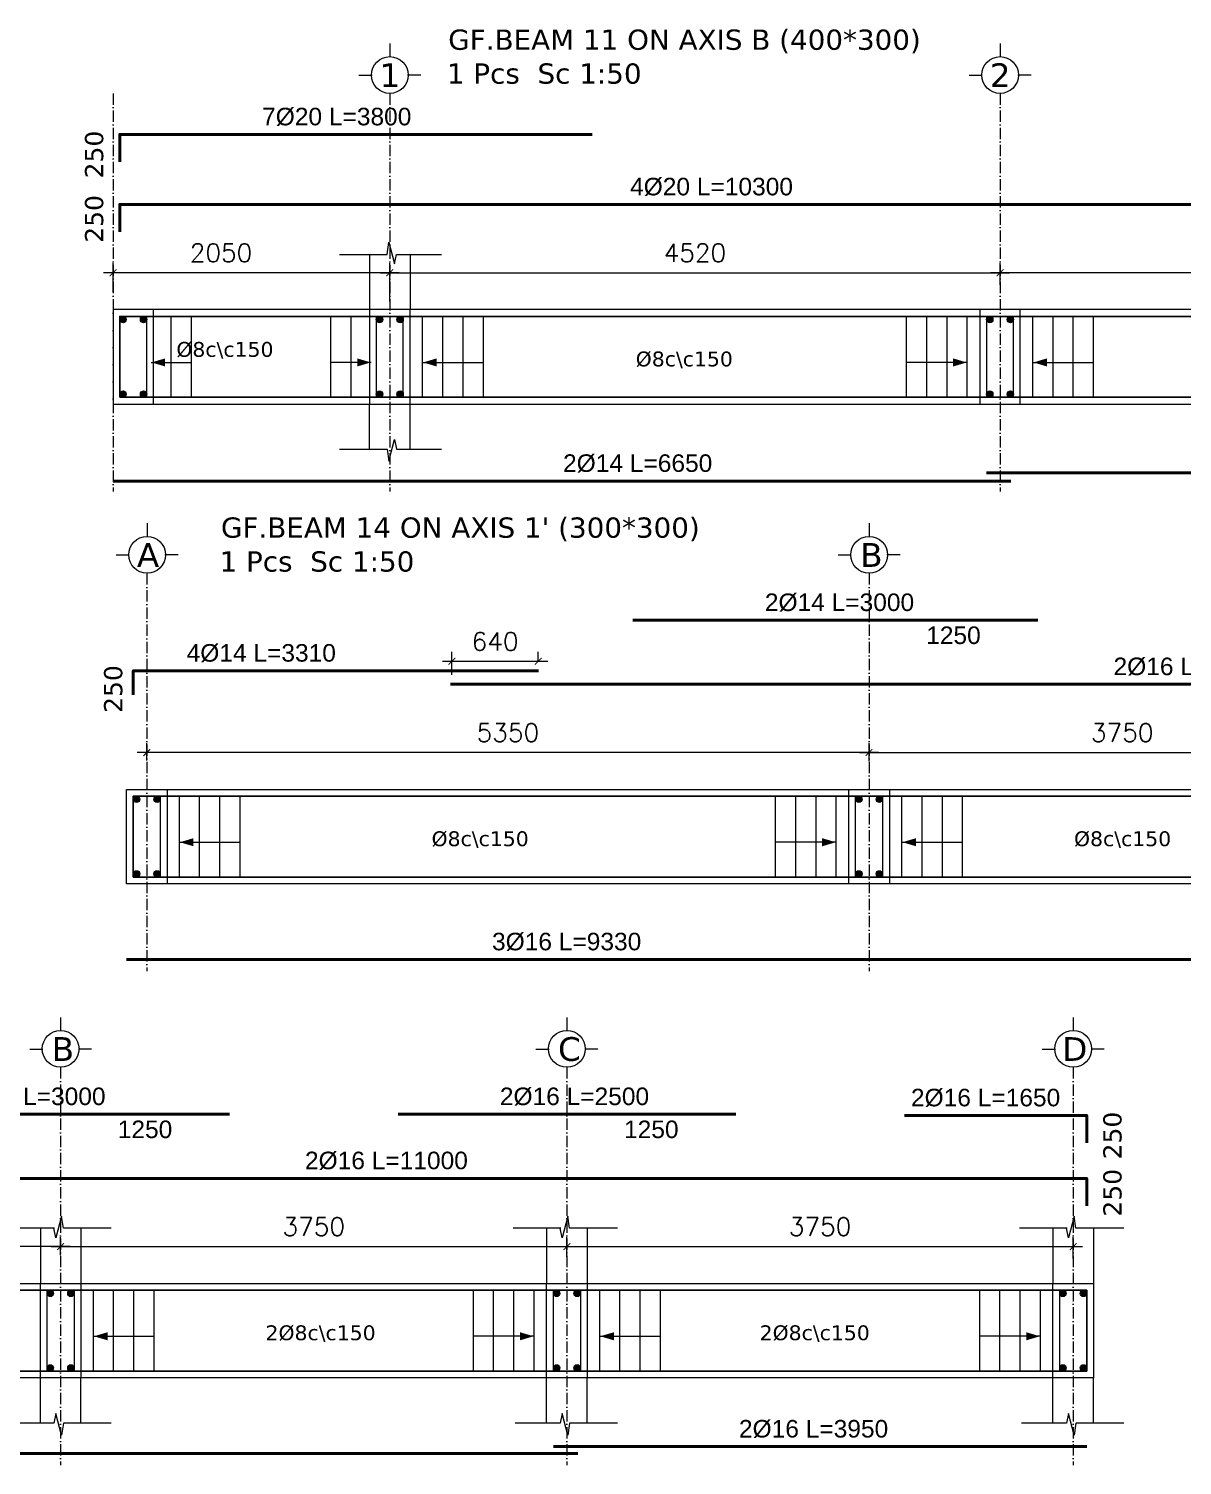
# Model space of a CAD drawing. Header units: inches. Extents: x -17020 to 43805, y -10194 to 123061.
# Drawn here: x 3027 to 3882, y 111183 to 112247 of the extents above; entities that cross this region are included whole.
import ezdxf

# ---------------------------------------------------------------- set-up
doc = ezdxf.new("R2010")
doc.units = ezdxf.units.IN
doc.header["$LTSCALE"] = 0.7
doc.header["$MEASUREMENT"] = 0
doc.linetypes.add('ACAD_ISO10W100', pattern=[18, 12, -3, 0, -3])
doc.layers.get('0').update_dxf_attribs({"lineweight": 13})
doc.layers.get('Defpoints').update_dxf_attribs({"lineweight": 5})
for name, color, linetype, lineweight in [('axis', 254, 'ACAD_ISO10W100', 9), ('BEAM FRAME', 5, 'Continuous', 18), ('COLUMN', 4, 'Continuous', 20), ('elevline', 30, 'Continuous', 20), ('FRAME 070', 5, 'Continuous', 60), ('hatch', 9, 'Continuous', 9), ('renforcment', 141, 'Continuous', 40), ('tex', 3, 'Continuous', 25), ('TEXT', 3, 'Continuous', 25), ('top rein. extension', 50, 'Continuous', 20), ('top renforcment', 7, 'Continuous', 40)]:
    doc.layers.add(name, color=color, linetype=linetype, lineweight=lineweight)
doc.styles.add('100', font='romans.shx', dxfattribs={"height": 13.5})
doc.styles.add('romanc', font='verdana.ttf', dxfattribs={"height": 250})
doc.styles.get("Standard").update_dxf_attribs({"font": 'arial.ttf', "height": 13})
doc.dimstyles.new('100', dxfattribs={"dimtxt": 13.5, "dimasz": 5, "dimexe": 7, "dimexo": 7, "dimgap": 8, "dimtad": 1, "dimdec": 0, "dimlfac": 10, "dimzin": 4, "dimdsep": 46, "dimtxsty": '100', "dimblk": 'ARCHTICK', "dimcen": 0.09, "dimdle": 7, "dimclrd": 1, "dimclre": 8, "dimclrt": 2, "dimadec": 0, "dimazin": 1, "dimtfac": 1, "dimtdec": 0, "dimtix": 1, "dimtofl": 0, "dimtmove": 0, "dimatfit": 3, "dimldrblk": 'ARCHTICK', "dimfxl": 0.18, "dimtolj": 1, "dimtzin": 0, "dimlwd": -1, "dimlwe": -1, "dimarcsym": 0})
doc.dimstyles.get("Standard").update_dxf_attribs({"dimtxt": 13, "dimasz": 5, "dimexe": 0.18, "dimexo": 0.0625, "dimgap": 6, "dimtad": 1, "dimdec": 0, "dimlfac": 10, "dimzin": 0, "dimdsep": 46, "dimtxsty": 'Standard', "dimblk": 'ARCHTICK', "dimcen": 0.09, "dimse1": 1, "dimse2": 1, "dimclrd": 1, "dimclre": 7, "dimclrt": 3, "dimadec": 0, "dimazin": 0, "dimtfac": 1, "dimtdec": 0, "dimtix": 1, "dimtofl": 0, "dimtmove": 0, "dimatfit": 3, "dimldrblk": 'ARCHTICK', "dimfxl": 1, "dimtolj": 1, "dimtzin": 0, "dimarcsym": 0})

# ---------------------------------------------------------------- blocks, each defined once
blk = doc.blocks.new('*D1341')
at = {"layer": 'Defpoints', "color": 0, "transparency": 16777216}
for p in [(3064.7, 112116.8, -218.4), (3064.7, 112116.8), (4094.7, 112116.8, -167.8)]:
    blk.add_point(p, dxfattribs=at)
at = {"layer": 'TEXT', "color": 3, "transparency": 16777216, "insert": (3533, 112129.8), "char_height": 13, "attachment_point": 5}
blk.add_mtext('\\A1;4%%C20 L=10300', dxfattribs=at)
blk = doc.blocks.new('_ArchTick')
at = {"color": 0, "linetype": 'ByBlock', "lineweight": 0, "const_width": 0.15}
blk.add_lwpolyline([(-0.5, -0.5), (0.5, 0.5)], dxfattribs=at)
blk = doc.blocks.new('*D1344')
at = {"color": 1, "transparency": 16777216}
blk.add_line((4393.7, 112066.2), (3739.7, 112066.2), dxfattribs=at)
at = {"color": 8, "transparency": 16777216}
for p, q in [((3746.7, 112057.3), (3746.7, 112073.2)), ((4386.7, 112059.6), (4386.7, 112073.2))]:
    blk.add_line(p, q, dxfattribs=at)
at = {"layer": 'Defpoints', "color": 0, "transparency": 16777216}
for p in [(3746.7, 112066.2), (3746.7, 112050.3), (4386.7, 112052.6)]:
    blk.add_point(p, dxfattribs=at)
at = {"color": 1, "transparency": 16777216, "xscale": 5, "yscale": 5, "zscale": 5, "rotation": 180}
blk.add_blockref('_ArchTick', (3746.7, 112066.2), dxfattribs=at)
at = {"color": 1, "transparency": 16777216, "xscale": 5, "yscale": 5, "zscale": 5}
blk.add_blockref('_ArchTick', (4386.7, 112066.2), dxfattribs=at)
at = {"color": 2, "transparency": 16777216, "insert": (4066.7, 112081), "char_height": 13.5, "attachment_point": 5, "style": '100'}
blk.add_mtext('\\A1;6400', dxfattribs=at)
blk = doc.blocks.new('*D1345')
at = {"color": 1, "transparency": 16777216}
blk.add_line((3287.7, 112066.2), (3753.7, 112066.2), dxfattribs=at)
at = {"color": 8, "transparency": 16777216}
for p, q in [((3294.7, 112045), (3294.7, 112073.2)), ((3746.7, 112057.3), (3746.7, 112073.2))]:
    blk.add_line(p, q, dxfattribs=at)
at = {"layer": 'Defpoints', "color": 0, "transparency": 16777216}
for p in [(3746.7, 112066.2), (3746.7, 112050.3), (3294.7, 112038)]:
    blk.add_point(p, dxfattribs=at)
at = {"color": 1, "transparency": 16777216, "xscale": 5, "yscale": 5, "zscale": 5, "rotation": 180}
blk.add_blockref('_ArchTick', (3294.7, 112066.2), dxfattribs=at)
at = {"color": 1, "transparency": 16777216, "xscale": 5, "yscale": 5, "zscale": 5}
blk.add_blockref('_ArchTick', (3746.7, 112066.2), dxfattribs=at)
at = {"color": 2, "transparency": 16777216, "insert": (3520.7, 112081), "char_height": 13.5, "attachment_point": 5, "style": '100'}
blk.add_mtext('\\A1;4520', dxfattribs=at)
blk = doc.blocks.new('*D1346')
at = {"layer": 'Defpoints', "color": 0, "transparency": 16777216}
for p in [(3064.7, 112168.7, -218.4), (3064.7, 112168.7), (3444.7, 112168.7, -209.5)]:
    blk.add_point(p, dxfattribs=at)
at = {"layer": 'TEXT', "color": 3, "transparency": 16777216, "insert": (3255.4, 112181.7), "char_height": 13, "attachment_point": 5}
blk.add_mtext('\\A1;7%%C20 L=3800', dxfattribs=at)
blk = doc.blocks.new('*D1347')
at = {"layer": 'Defpoints', "color": 0, "transparency": 16777216}
for p in [(3089.7, 111911.9, -13652.7), (3754.7, 111911.9, -37100.9), (3754.7, 111911.9)]:
    blk.add_point(p, dxfattribs=at)
at = {"layer": 'TEXT', "color": 3, "transparency": 16777216, "insert": (3478.3, 111924.9), "char_height": 13, "attachment_point": 5}
blk.add_mtext('\\A1;2%%C14 L=6650', dxfattribs=at)
blk = doc.blocks.new('*D1348')
at = {"layer": 'Defpoints', "color": 0, "transparency": 16777216}
for p in [(3736.7, 111918, -13652.7), (4396.7, 111918, -37100.9), (4396.7, 111918)]:
    blk.add_point(p, dxfattribs=at)
at = {"layer": 'TEXT', "color": 3, "transparency": 16777216, "insert": (4084.1, 111931), "char_height": 13, "attachment_point": 5}
blk.add_mtext('\\A1;2%%C14 L=6600', dxfattribs=at)
blk = doc.blocks.new('*D1350')
at = {"color": 1, "transparency": 16777216}
blk.add_line((3301.7, 112066.2), (3082.7, 112066.2), dxfattribs=at)
at = {"color": 8, "transparency": 16777216}
for p, q in [((3089.7, 112051.8), (3089.7, 112073.2)), ((3294.7, 112045), (3294.7, 112073.2))]:
    blk.add_line(p, q, dxfattribs=at)
at = {"layer": 'Defpoints', "color": 0, "transparency": 16777216}
for p in [(3089.7, 112066.2), (3089.7, 112044.8), (3294.7, 112038)]:
    blk.add_point(p, dxfattribs=at)
at = {"color": 1, "transparency": 16777216, "xscale": 5, "yscale": 5, "zscale": 5, "rotation": 180}
blk.add_blockref('_ArchTick', (3089.7, 112066.2), dxfattribs=at)
at = {"color": 1, "transparency": 16777216, "xscale": 5, "yscale": 5, "zscale": 5}
blk.add_blockref('_ArchTick', (3294.7, 112066.2), dxfattribs=at)
at = {"color": 2, "transparency": 16777216, "insert": (3169.7, 112081), "char_height": 13.5, "attachment_point": 5, "style": '100'}
blk.add_mtext('\\A1;2050', dxfattribs=at)
blk = doc.blocks.new('*D1357')
at = {"layer": 'Defpoints', "color": 0, "transparency": 16777216}
for p in [(2740.9, 111395.2, -167.8), (3840.9, 111395.2, -0.5), (3840.9, 111395.2)]:
    blk.add_point(p, dxfattribs=at)
at = {"layer": 'TEXT', "color": 3, "transparency": 16777216, "insert": (3292.2, 111408.2), "char_height": 13, "attachment_point": 5}
blk.add_mtext('\\A1;2%%C16 L=11000', dxfattribs=at)
blk = doc.blocks.new('*D1358')
at = {"color": 1, "transparency": 16777216}
blk.add_line((3057.9, 111344.6), (2508.9, 111344.6), dxfattribs=at)
at = {"color": 8, "transparency": 16777216}
for p, q in [((2515.9, 111338.6), (2515.9, 111351.6)), ((3050.9, 111338.3), (3050.9, 111351.6))]:
    blk.add_line(p, q, dxfattribs=at)
at = {"layer": 'Defpoints', "color": 0, "transparency": 16777216}
for p in [(2515.9, 111344.6), (2515.9, 111331.6), (3050.9, 111331.3)]:
    blk.add_point(p, dxfattribs=at)
at = {"color": 1, "transparency": 16777216, "xscale": 5, "yscale": 5, "zscale": 5, "rotation": 180}
blk.add_blockref('_ArchTick', (2515.9, 111344.6), dxfattribs=at)
at = {"color": 1, "transparency": 16777216, "xscale": 5, "yscale": 5, "zscale": 5}
blk.add_blockref('_ArchTick', (3050.9, 111344.6), dxfattribs=at)
at = {"color": 2, "transparency": 16777216, "insert": (2783.4, 111359.4), "char_height": 13.5, "attachment_point": 5, "style": '100'}
blk.add_mtext('\\A1;5350', dxfattribs=at)
blk = doc.blocks.new('*D1360')
at = {"color": 1, "transparency": 16777216}
blk.add_line((3418.9, 111344.6), (3807.9, 111344.6), dxfattribs=at)
at = {"color": 8, "transparency": 16777216}
for p, q in [((3425.9, 111338), (3425.9, 111351.6)), ((3800.9, 111335.7), (3800.9, 111351.6))]:
    blk.add_line(p, q, dxfattribs=at)
at = {"layer": 'Defpoints', "color": 0, "transparency": 16777216}
for p in [(3800.9, 111344.6), (3425.9, 111331), (3800.9, 111328.7)]:
    blk.add_point(p, dxfattribs=at)
at = {"color": 1, "transparency": 16777216, "xscale": 5, "yscale": 5, "zscale": 5, "rotation": 180}
blk.add_blockref('_ArchTick', (3425.9, 111344.6), dxfattribs=at)
at = {"color": 1, "transparency": 16777216, "xscale": 5, "yscale": 5, "zscale": 5}
blk.add_blockref('_ArchTick', (3800.9, 111344.6), dxfattribs=at)
at = {"color": 2, "transparency": 16777216, "insert": (3613.4, 111359.4), "char_height": 13.5, "attachment_point": 5, "style": '100'}
blk.add_mtext('\\A1;3750', dxfattribs=at)
blk = doc.blocks.new('*D1361')
at = {"layer": 'Defpoints', "color": 0, "transparency": 16777216}
for p in [(3675.9, 111441.8, -217.9), (3840.9, 111441.8, -218.4), (3840.9, 111441.8)]:
    blk.add_point(p, dxfattribs=at)
at = {"layer": 'TEXT', "color": 3, "transparency": 16777216, "insert": (3736, 111454.8), "char_height": 13, "attachment_point": 5}
blk.add_mtext('\\A1;2%%C16 L=1650', dxfattribs=at)
blk = doc.blocks.new('*D1362')
at = {"layer": 'Defpoints', "color": 0, "transparency": 16777216}
for p in [(3415.9, 111196.4, -37100.9), (3415.9, 111196.4), (3810.9, 111196.4, -13652.7)]:
    blk.add_point(p, dxfattribs=at)
at = {"layer": 'TEXT', "color": 3, "transparency": 16777216, "insert": (3608.6, 111209.4), "char_height": 13, "attachment_point": 5}
blk.add_mtext('\\A1;2%%C16 L=3950', dxfattribs=at)
blk = doc.blocks.new('*D1363')
at = {"layer": 'Defpoints', "color": 0, "transparency": 16777216}
for p in [(2500.9, 111191.3, -37100.9), (2500.9, 111191.3), (3433.9, 111191.3, -13652.7)]:
    blk.add_point(p, dxfattribs=at)
at = {"layer": 'TEXT', "color": 3, "transparency": 16777216, "insert": (2829.2, 111204.3), "char_height": 13, "attachment_point": 5}
blk.add_mtext('\\A1;2%%C16 L=9330', dxfattribs=at)
blk = doc.blocks.new('*D1364')
at = {"color": 1, "transparency": 16777216}
blk.add_line((3043.9, 111344.6), (3432.9, 111344.6), dxfattribs=at)
at = {"color": 8, "transparency": 16777216}
for p, q in [((3050.9, 111338.3), (3050.9, 111351.6)), ((3425.9, 111337), (3425.9, 111351.6))]:
    blk.add_line(p, q, dxfattribs=at)
at = {"layer": 'Defpoints', "color": 0, "transparency": 16777216}
for p in [(3425.9, 111344.6), (3050.9, 111331.3), (3425.9, 111330)]:
    blk.add_point(p, dxfattribs=at)
at = {"color": 1, "transparency": 16777216, "xscale": 5, "yscale": 5, "zscale": 5, "rotation": 180}
blk.add_blockref('_ArchTick', (3050.9, 111344.6), dxfattribs=at)
at = {"color": 1, "transparency": 16777216, "xscale": 5, "yscale": 5, "zscale": 5}
blk.add_blockref('_ArchTick', (3425.9, 111344.6), dxfattribs=at)
at = {"color": 2, "transparency": 16777216, "insert": (3238.4, 111359.4), "char_height": 13.5, "attachment_point": 5, "style": '100'}
blk.add_mtext('\\A1;3750', dxfattribs=at)
blk = doc.blocks.new('*D1374')
at = {"layer": 'Defpoints', "color": 0, "transparency": 16777216}
for p in [(3339.7, 111761.3, -167.8), (4439.7, 111761.3, -0.5), (4439.7, 111761.3)]:
    blk.add_point(p, dxfattribs=at)
at = {"layer": 'TEXT', "color": 3, "transparency": 16777216, "insert": (3891.1, 111774.3), "char_height": 13, "attachment_point": 5}
blk.add_mtext('\\A1;2%%C16 L=11000', dxfattribs=at)
blk = doc.blocks.new('*D1375')
at = {"color": 8, "transparency": 16777216}
for p, q in [((3114.7, 111704.7), (3114.7, 111717.7)), ((3649.7, 111704.3), (3649.7, 111717.7))]:
    blk.add_line(p, q, dxfattribs=at)
at = {"color": 1, "transparency": 16777216}
blk.add_line((3656.7, 111710.7), (3107.7, 111710.7), dxfattribs=at)
at = {"layer": 'Defpoints', "color": 0, "transparency": 16777216}
for p in [(3114.7, 111710.7), (3114.7, 111697.7), (3649.7, 111697.3)]:
    blk.add_point(p, dxfattribs=at)
at = {"color": 1, "transparency": 16777216, "xscale": 5, "yscale": 5, "zscale": 5, "rotation": 180}
blk.add_blockref('_ArchTick', (3114.7, 111710.7), dxfattribs=at)
at = {"color": 1, "transparency": 16777216, "xscale": 5, "yscale": 5, "zscale": 5}
blk.add_blockref('_ArchTick', (3649.7, 111710.7), dxfattribs=at)
at = {"color": 2, "transparency": 16777216, "insert": (3382.2, 111725.4), "char_height": 13.5, "attachment_point": 5, "style": '100'}
blk.add_mtext('\\A1;5350', dxfattribs=at)
blk = doc.blocks.new('*D1376')
at = {"layer": 'Defpoints', "color": 0, "transparency": 16777216}
for p in [(3073.7, 111771.3, -218.5), (3404.7, 111771.3, -157.8), (3404.7, 111771.3)]:
    blk.add_point(p, dxfattribs=at)
at = {"layer": 'TEXT', "color": 3, "transparency": 16777216, "insert": (3199.5, 111784.3), "char_height": 13, "attachment_point": 5}
blk.add_mtext('\\A1;4%%C14 L=3310', dxfattribs=at)
blk = doc.blocks.new('*D1392')
at = {"color": 1, "transparency": 16777216}
blk.add_line((3333.7, 111778.3), (3411.7, 111778.3), dxfattribs=at)
at = {"color": 8, "transparency": 16777216}
for p, q in [((3340.7, 111768.3), (3340.7, 111785.3)), ((3404.7, 111778.3), (3404.7, 111785.3))]:
    blk.add_line(p, q, dxfattribs=at)
at = {"layer": 'Defpoints', "color": 0, "transparency": 16777216}
for p in [(3404.7, 111778.3), (3404.7, 111771.3), (3340.7, 111761.3)]:
    blk.add_point(p, dxfattribs=at)
at = {"color": 1, "transparency": 16777216, "xscale": 5, "yscale": 5, "zscale": 5, "rotation": 180}
blk.add_blockref('_ArchTick', (3340.7, 111778.3), dxfattribs=at)
at = {"color": 1, "transparency": 16777216, "xscale": 5, "yscale": 5, "zscale": 5}
blk.add_blockref('_ArchTick', (3404.7, 111778.3), dxfattribs=at)
at = {"color": 2, "transparency": 16777216, "insert": (3372.7, 111793), "char_height": 13.5, "attachment_point": 5, "style": '100'}
blk.add_mtext('\\A1;640', dxfattribs=at)
blk = doc.blocks.new('*D1379')
at = {"layer": 'Defpoints', "color": 0, "transparency": 16777216}
for p in [(3099.7, 111557.4, -37100.9), (3099.7, 111557.4), (4032.7, 111557.4, -13652.7)]:
    blk.add_point(p, dxfattribs=at)
at = {"layer": 'TEXT', "color": 3, "transparency": 16777216, "insert": (3425.7, 111570.4), "char_height": 13, "attachment_point": 5}
blk.add_mtext('\\A1;3%%C16 L=9330', dxfattribs=at)
blk = doc.blocks.new('*D1380')
at = {"color": 8, "transparency": 16777216}
for p, q in [((3649.7, 111704.3), (3649.7, 111717.7)), ((4024.7, 111703.1), (4024.7, 111717.7))]:
    blk.add_line(p, q, dxfattribs=at)
at = {"color": 1, "transparency": 16777216}
blk.add_line((3642.7, 111710.7), (4031.7, 111710.7), dxfattribs=at)
at = {"layer": 'Defpoints', "color": 0, "transparency": 16777216}
for p in [(4024.7, 111710.7), (3649.7, 111697.3), (4024.7, 111696.1)]:
    blk.add_point(p, dxfattribs=at)
at = {"color": 1, "transparency": 16777216, "xscale": 5, "yscale": 5, "zscale": 5, "rotation": 180}
blk.add_blockref('_ArchTick', (3649.7, 111710.7), dxfattribs=at)
at = {"color": 1, "transparency": 16777216, "xscale": 5, "yscale": 5, "zscale": 5}
blk.add_blockref('_ArchTick', (4024.7, 111710.7), dxfattribs=at)
at = {"color": 2, "transparency": 16777216, "insert": (3837.2, 111725.4), "char_height": 13.5, "attachment_point": 5, "style": '100'}
blk.add_mtext('\\A1;3750', dxfattribs=at)
blk = doc.blocks.new('*D1396')
at = {"layer": 'Defpoints', "color": 0, "transparency": 16777216}
for p in [(3474.7, 111808.8, -203.1), (3474.7, 111808.8), (3774.7, 111808.8, -189.9)]:
    blk.add_point(p, dxfattribs=at)
at = {"layer": 'TEXT', "color": 3, "transparency": 16777216, "insert": (3627.8, 111821.8), "char_height": 13, "attachment_point": 5}
blk.add_mtext('\\A1;2%%C14 L=3000', dxfattribs=at)
blk = doc.blocks.new('*D1397')
at = {"layer": 'Defpoints', "color": 0, "transparency": 16777216}
for p in [(3649.7, 111807.3), (3774.7, 111807.3), (3774.7, 111784.9)]:
    blk.add_point(p, dxfattribs=at)
at = {"layer": 'TEXT', "color": 3, "transparency": 16777216, "insert": (3712.2, 111797.5), "char_height": 13, "attachment_point": 5}
blk.add_mtext('\\A1;1250', dxfattribs=at)
blk = doc.blocks.new('*D1399')
at = {"layer": 'Defpoints', "color": 0, "transparency": 16777216}
for p in [(3300.9, 111442.7, -203.1), (3300.9, 111442.7), (3550.9, 111442.7, -189.9)]:
    blk.add_point(p, dxfattribs=at)
at = {"layer": 'TEXT', "color": 3, "transparency": 16777216, "insert": (3431.5, 111455.7), "char_height": 13, "attachment_point": 5}
blk.add_mtext('\\A1;2%%C16 L=2500', dxfattribs=at)
blk = doc.blocks.new('*D1400')
at = {"layer": 'Defpoints', "color": 0, "transparency": 16777216}
for p in [(3425.9, 111441.2), (3550.9, 111441.2), (3550.9, 111418.8)]:
    blk.add_point(p, dxfattribs=at)
at = {"layer": 'TEXT', "color": 3, "transparency": 16777216, "insert": (3488.4, 111431.4), "char_height": 13, "attachment_point": 5}
blk.add_mtext('\\A1;1250', dxfattribs=at)
blk = doc.blocks.new('*D1401')
at = {"layer": 'Defpoints', "color": 0, "transparency": 16777216}
for p in [(2875.9, 111442.7, -203.1), (2875.9, 111442.7), (3175.9, 111442.7, -189.9)]:
    blk.add_point(p, dxfattribs=at)
at = {"layer": 'TEXT', "color": 3, "transparency": 16777216, "insert": (3028.9, 111455.7), "char_height": 13, "attachment_point": 5}
blk.add_mtext('\\A1;2%%C16 L=3000', dxfattribs=at)
blk = doc.blocks.new('*D1402')
at = {"layer": 'Defpoints', "color": 0, "transparency": 16777216}
for p in [(3050.9, 111441.2), (3175.9, 111441.2), (3175.9, 111418.8)]:
    blk.add_point(p, dxfattribs=at)
at = {"layer": 'TEXT', "color": 3, "transparency": 16777216, "insert": (3113.4, 111431.4), "char_height": 13, "attachment_point": 5}
blk.add_mtext('\\A1;1250', dxfattribs=at)

msp = doc.modelspace()

# ---------------------------------------------------------------- hatches: boundary and pattern name
at = {"layer": 'elevline'}
for points in [[(3099.48, 112031.53, 1), (3094.72, 112031.53, 1)], [(3109.96, 112031.53, -1), (3114.72, 112031.53, -1)], [(3289.48, 112031.53, 1), (3284.72, 112031.53, 1)], [(3299.96, 112031.53, -1), (3304.72, 112031.53, -1)], [(3741.48, 112031.53, 1), (3736.72, 112031.53, 1)], [(3751.96, 112031.53, -1), (3756.72, 112031.53, -1)], [(3099.48, 111976.29, -1), (3094.72, 111976.29, -1)], [(3109.96, 111976.29, 1), (3114.72, 111976.29, 1)], [(3289.48, 111976.29, -1), (3284.72, 111976.29, -1)], [(3299.96, 111976.29, 1), (3304.72, 111976.29, 1)], [(3741.48, 111976.29, -1), (3736.72, 111976.29, -1)], [(3751.96, 111976.29, 1), (3756.72, 111976.29, 1)], [(3109.48, 111676.02, 1), (3104.72, 111676.02, 1)], [(3119.96, 111676.02, -1), (3124.72, 111676.02, -1)], [(3644.48, 111676.02, 1), (3639.72, 111676.02, 1)], [(3654.96, 111676.02, -1), (3659.72, 111676.02, -1)], [(3109.48, 111620.77, -1), (3104.72, 111620.77, -1)], [(3119.96, 111620.77, 1), (3124.72, 111620.77, 1)], [(3644.48, 111620.77, -1), (3639.72, 111620.77, -1)], [(3654.96, 111620.77, 1), (3659.72, 111620.77, 1)], [(3045.65, 111309.93, 1), (3040.89, 111309.93, 1)], [(3056.14, 111309.93, -1), (3060.89, 111309.93, -1)], [(3420.65, 111309.93, 1), (3415.89, 111309.93, 1)], [(3431.14, 111309.93, -1), (3435.89, 111309.93, -1)], [(3795.65, 111309.93, 1), (3790.89, 111309.93, 1)], [(3806.14, 111309.93, -1), (3810.89, 111309.93, -1)], [(3045.65, 111254.69, -1), (3040.89, 111254.69, -1)], [(3056.14, 111254.69, 1), (3060.89, 111254.69, 1)], [(3420.65, 111254.69, -1), (3415.89, 111254.69, -1)], [(3431.14, 111254.69, 1), (3435.89, 111254.69, 1)], [(3795.65, 111254.69, -1), (3790.89, 111254.69, -1)], [(3806.14, 111254.69, 1), (3810.89, 111254.69, 1)]]:
    msp.add_hatch(color=256, dxfattribs=at).paths.add_polyline_path(points)

# ---------------------------------------------------------------- linework, layer by layer
at = {"layer": 'axis'}
for p, q in [((3089.72, 112199.1), (3089.72, 111904.17)), ((3294.72, 112199.1), (3294.72, 111904.17)), ((3746.72, 112199.1), (3746.72, 111904.17)), ((3746.72, 112199.1), (3746.72, 111904.17)), ((3114.72, 111843.59), (3114.72, 111548.65)), ((3649.72, 111843.59), (3649.72, 111548.65)), ((3050.89, 111477.5), (3050.89, 111182.57)), ((3425.89, 111477.5), (3425.89, 111182.57)), ((3800.89, 111477.5), (3800.89, 111182.57)), ((3800.89, 111477.5), (3800.89, 111182.57))]:
    msp.add_line(p, q, dxfattribs=at)
at = {"layer": 'BEAM FRAME', "elevation": 217.91}
for points in [[(3089.72, 111968.91), (4963.72, 111968.91), (4963.72, 112038.91), (3089.72, 112038.91)], [(4414.72, 111613.39), (3099.72, 111613.39), (3099.72, 111683.39), (4414.72, 111683.39)], [(3815.89, 111247.31), (2500.89, 111247.31), (2500.89, 111317.31), (3815.89, 111317.31)]]:
    msp.add_lwpolyline(points, close=True, dxfattribs=at)
at = {"layer": 'COLUMN', "lineweight": 20}
for p, q in [((3279.72, 112079.84, 217.91), (3279.72, 112038.91, 217.91)), ((3309.72, 112079.84, 217.91), (3309.72, 112038.91, 217.91)), ((3279.72, 111935.48, 217.91), (3279.72, 111968.91, 217.91)), ((3309.72, 111935.48, 217.91), (3309.72, 111968.91, 217.91)), ((3035.89, 111358.24, 217.91), (3035.89, 111317.31, 217.91)), ((3065.89, 111358.24, 217.91), (3065.89, 111317.31, 217.91)), ((3410.89, 111358.24, 217.91), (3410.89, 111317.31, 217.91)), ((3440.89, 111358.24, 217.91), (3440.89, 111317.31, 217.91)), ((3785.89, 111358.24, 217.91), (3785.89, 111317.31, 217.91)), ((3815.89, 111358.24, 217.91), (3815.89, 111317.31, 217.91)), ((3035.89, 111213.88, 217.91), (3035.89, 111247.31, 217.91)), ((3065.89, 111213.88, 217.91), (3065.89, 111247.31, 217.91)), ((3410.89, 111213.88, 217.91), (3410.89, 111247.31, 217.91)), ((3440.89, 111213.88, 217.91), (3440.89, 111247.31, 217.91)), ((3785.89, 111213.88, 217.91), (3785.89, 111247.31, 217.91)), ((3815.89, 111213.88, 217.91), (3815.89, 111247.31, 217.91))]:
    msp.add_line(p, q, dxfattribs=at)
at = {"layer": 'elevline'}
for p, q in [((3132.81, 111973.91), (3132.81, 112033.91)), ((3147.81, 111973.91), (3147.81, 112033.91)), ((3251.06, 111973.91), (3251.06, 112033.91)), ((3266.06, 111973.91), (3266.06, 112033.91)), ((3319.03, 111973.91), (3319.03, 112033.91)), ((3333.99, 111973.91), (3333.99, 112033.91)), ((3348.99, 111973.91), (3348.99, 112033.91)), ((3363.99, 111973.91), (3363.99, 112033.91)), ((3677.45, 111973.91), (3677.45, 112033.91)), ((3692.45, 111973.91), (3692.45, 112033.91)), ((3707.45, 111973.91), (3707.45, 112033.91)), ((3722.41, 111973.91), (3722.41, 112033.91)), ((3771.03, 111973.91), (3771.03, 112033.91)), ((3785.99, 111973.91), (3785.99, 112033.91)), ((3800.99, 111973.91), (3800.99, 112033.91)), ((3815.99, 111973.91), (3815.99, 112033.91)), ((3124.76, 111618.39), (3124.76, 111678.39)), ((3138.83, 111618.39), (3138.83, 111678.39)), ((3153.79, 111618.39), (3153.79, 111678.39)), ((3168.79, 111618.39), (3168.79, 111678.39)), ((3183.79, 111618.39), (3183.79, 111678.39)), ((3580.45, 111618.39), (3580.45, 111678.39)), ((3595.45, 111618.39), (3595.45, 111678.39)), ((3610.45, 111618.39), (3610.45, 111678.39)), ((3625.41, 111618.39), (3625.41, 111678.39)), ((3674.03, 111618.39), (3674.03, 111678.39)), ((3688.99, 111618.39), (3688.99, 111678.39)), ((3703.99, 111618.39), (3703.99, 111678.39)), ((3718.99, 111618.39), (3718.99, 111678.39)), ((3075.2, 111252.31), (3075.2, 111312.31)), ((3090.16, 111252.31), (3090.16, 111312.31)), ((3105.16, 111252.31), (3105.16, 111312.31)), ((3120.16, 111252.31), (3120.16, 111312.31)), ((3356.62, 111252.31), (3356.62, 111312.31)), ((3371.62, 111252.31), (3371.62, 111312.31)), ((3386.62, 111252.31), (3386.62, 111312.31)), ((3401.58, 111252.31), (3401.58, 111312.31)), ((3450.2, 111252.31), (3450.2, 111312.31)), ((3465.16, 111252.31), (3465.16, 111312.31)), ((3480.16, 111252.31), (3480.16, 111312.31)), ((3495.16, 111252.31), (3495.16, 111312.31)), ((3731.62, 111252.31), (3731.62, 111312.31)), ((3746.62, 111252.31), (3746.62, 111312.31)), ((3761.62, 111252.31), (3761.62, 111312.31)), ((3776.58, 111252.31), (3776.58, 111312.31))]:
    msp.add_line(p, q, dxfattribs=at)
for centre in [(3097.1, 112031.53), (3112.34, 112031.53), (3287.1, 112031.53), (3302.34, 112031.53), (3739.1, 112031.53), (3754.34, 112031.53), (3097.1, 111976.29), (3112.34, 111976.29), (3287.1, 111976.29), (3302.34, 111976.29), (3739.1, 111976.29), (3754.34, 111976.29), (3107.1, 111676.02), (3122.34, 111676.02), (3642.1, 111676.02), (3657.34, 111676.02), (3107.1, 111620.77), (3122.34, 111620.77), (3642.1, 111620.77), (3657.34, 111620.77), (3043.27, 111309.93), (3058.51, 111309.93), (3418.27, 111309.93), (3433.51, 111309.93), (3793.27, 111309.93), (3808.51, 111309.93), (3043.27, 111254.69), (3058.51, 111254.69), (3418.27, 111254.69), (3433.51, 111254.69), (3793.27, 111254.69), (3808.51, 111254.69)]:
    msp.add_circle(centre, 2.38, dxfattribs=at)
at = {"layer": 'FRAME 070', "lineweight": 20}
for p, q in [((3292.69, 112079.84, 217.91), (3294.04, 112088.84, 217.91)), ((3294.04, 112088.84, 217.91), (3298.22, 112072.76, 217.91)), ((3257.33, 112079.84, 217.91), (3292.69, 112079.84, 217.91)), ((3298.22, 112072.76, 217.91), (3299.73, 112079.84, 217.91)), ((3299.73, 112079.84, 217.91), (3333.11, 112079.84, 217.91)), ((3294.04, 111926.48, 217.91), (3298.22, 111942.56, 217.91)), ((3298.22, 111942.56, 217.91), (3299.73, 111935.48, 217.91)), ((3257.33, 111935.48, 217.91), (3292.69, 111935.48, 217.91)), ((3292.69, 111935.48, 217.91), (3294.04, 111926.48, 217.91)), ((3299.73, 111935.48, 217.91), (3333.11, 111935.48, 217.91)), ((3051.58, 111367.24, 217.91), (3047.39, 111351.16, 217.91)), ((3052.93, 111358.24, 217.91), (3051.58, 111367.24, 217.91)), ((3426.58, 111367.24, 217.91), (3422.39, 111351.16, 217.91)), ((3427.93, 111358.24, 217.91), (3426.58, 111367.24, 217.91)), ((3801.58, 111367.24, 217.91), (3797.39, 111351.16, 217.91)), ((3802.93, 111358.24, 217.91), (3801.58, 111367.24, 217.91)), ((3046.36, 111358.24, 217.91), (3011.01, 111358.24, 217.91)), ((3047.39, 111351.16, 217.91), (3045.89, 111358.24, 217.91)), ((3088.28, 111358.24, 217.91), (3052.93, 111358.24, 217.91)), ((3421.36, 111358.24, 217.91), (3386.01, 111358.24, 217.91)), ((3422.39, 111351.16, 217.91), (3420.89, 111358.24, 217.91)), ((3463.28, 111358.24, 217.91), (3427.93, 111358.24, 217.91)), ((3796.36, 111358.24, 217.91), (3761.01, 111358.24, 217.91)), ((3797.39, 111351.16, 217.91), (3795.89, 111358.24, 217.91)), ((3838.28, 111358.24, 217.91), (3802.93, 111358.24, 217.91)), ((3045.89, 111213.88, 217.91), (3012.5, 111213.88, 217.91)), ((3047.39, 111220.96, 217.91), (3045.89, 111213.88, 217.91)), ((3051.58, 111204.88, 217.91), (3047.39, 111220.96, 217.91)), ((3052.93, 111213.88, 217.91), (3051.58, 111204.88, 217.91)), ((3088.28, 111213.88, 217.91), (3052.93, 111213.88, 217.91)), ((3420.89, 111213.88, 217.91), (3387.5, 111213.88, 217.91)), ((3422.39, 111220.96, 217.91), (3420.89, 111213.88, 217.91)), ((3426.58, 111204.88, 217.91), (3422.39, 111220.96, 217.91)), ((3427.93, 111213.88, 217.91), (3426.58, 111204.88, 217.91)), ((3463.28, 111213.88, 217.91), (3427.93, 111213.88, 217.91)), ((3795.89, 111213.88, 217.91), (3762.5, 111213.88, 217.91)), ((3797.39, 111220.96, 217.91), (3795.89, 111213.88, 217.91)), ((3801.58, 111204.88, 217.91), (3797.39, 111220.96, 217.91)), ((3802.93, 111213.88, 217.91), (3801.58, 111204.88, 217.91)), ((3838.28, 111213.88, 217.91), (3802.93, 111213.88, 217.91))]:
    msp.add_line(p, q, dxfattribs=at)
at = {"layer": 'FRAME 070', "lineweight": 15}
for points in [[(3089.72, 111968.91), (3119.72, 111968.91), (3119.72, 112038.91), (3089.72, 112038.91)], [(3279.72, 111968.91), (3309.72, 111968.91), (3309.72, 112038.91), (3279.72, 112038.91)], [(3731.72, 111968.91), (3761.72, 111968.91), (3761.72, 112038.91), (3731.72, 112038.91)], [(3129.72, 111613.39), (3099.72, 111613.39), (3099.72, 111683.39), (3129.72, 111683.39)], [(3664.72, 111613.39), (3634.72, 111613.39), (3634.72, 111683.39), (3664.72, 111683.39)], [(3065.89, 111247.31), (3035.89, 111247.31), (3035.89, 111317.31), (3065.89, 111317.31)], [(3440.89, 111247.31), (3410.89, 111247.31), (3410.89, 111317.31), (3440.89, 111317.31)], [(3815.89, 111247.31), (3785.89, 111247.31), (3785.89, 111317.31), (3815.89, 111317.31)]]:
    msp.add_lwpolyline(points, close=True, dxfattribs=at)
at = {"layer": 'hatch'}
for p, q in [((3294.72, 112236.08), (3294.72, 112226.34)), ((3746.72, 112236.08), (3746.72, 112226.34)), ((3271.8, 112212.6), (3281.53, 112212.6)), ((3317.64, 112212.6), (3307.91, 112212.6)), ((3723.8, 112212.6), (3733.53, 112212.6)), ((3769.64, 112212.6), (3759.91, 112212.6)), ((3114.92, 111880.56), (3114.92, 111870.82)), ((3649.72, 111880.56), (3649.72, 111870.83)), ((3092, 111857.08), (3101.73, 111857.08)), ((3137.84, 111857.08), (3128.11, 111857.08)), ((3626.8, 111857.08), (3636.53, 111857.08)), ((3672.64, 111857.08), (3662.91, 111857.08)), ((3050.89, 111514.48), (3050.89, 111504.74)), ((3425.89, 111514.48), (3425.89, 111504.74)), ((3800.89, 111514.48), (3800.89, 111504.74)), ((3027.97, 111491), (3037.7, 111491)), ((3073.82, 111491), (3064.08, 111491)), ((3402.97, 111491), (3412.7, 111491)), ((3448.82, 111491), (3439.08, 111491)), ((3777.97, 111491), (3787.7, 111491)), ((3823.82, 111491), (3814.08, 111491))]:
    msp.add_line(p, q, dxfattribs=at)
for centre in [(3294.72, 112212.72), (3746.72, 112212.72), (3114.92, 111857.2), (3649.72, 111857.21), (3050.89, 111491.12), (3425.89, 111491.12), (3800.89, 111491.12)]:
    msp.add_circle(centre, 13.62, dxfattribs=at)
at = {"layer": 'renforcment', "lineweight": -2, "elevation": 217.91}
for points in [[(3094.72, 111973.91), (4958.72, 111973.91), (4958.72, 112033.91), (3094.72, 112033.91)], [(4409.72, 111618.39), (3104.72, 111618.39), (3104.72, 111678.39), (4409.72, 111678.39)], [(3810.89, 111252.31), (2505.89, 111252.31), (2505.89, 111312.31), (3810.89, 111312.31)]]:
    msp.add_lwpolyline(points, close=True, dxfattribs=at)
at = {"layer": 'top rein. extension'}
for p, q in [((3117.85, 111999.75), (3147.81, 111999.75)), ((3281.02, 111999.75), (3251.06, 111999.75)), ((3319.03, 111999.75), (3363.99, 111999.75)), ((3722.41, 111999.75), (3677.45, 111999.75)), ((3771.03, 111999.75), (3815.99, 111999.75)), ((3138.83, 111644.23), (3183.79, 111644.23)), ((3625.41, 111644.23), (3580.45, 111644.23)), ((3674.03, 111644.23), (3718.99, 111644.23)), ((3075.2, 111278.15), (3120.16, 111278.15)), ((3401.58, 111278.15), (3356.62, 111278.15)), ((3450.2, 111278.15), (3495.16, 111278.15)), ((3776.58, 111278.15), (3731.62, 111278.15))]:
    msp.add_line(p, q, dxfattribs=at)
for points in [[(3128.32, 112002.75), (3118.2, 111999.75), (3128.32, 111996.75)], [(3270.55, 112002.75), (3280.67, 111999.75), (3270.55, 111996.75)], [(3329.5, 112002.75), (3319.38, 111999.75), (3329.5, 111996.75)], [(3711.93, 112002.75), (3722.06, 111999.75), (3711.93, 111996.75)], [(3781.5, 112002.75), (3771.38, 111999.75), (3781.5, 111996.75)], [(3149.3, 111647.23), (3139.18, 111644.23), (3149.3, 111641.23)], [(3614.93, 111647.23), (3625.06, 111644.23), (3614.93, 111641.23)], [(3684.5, 111647.23), (3674.38, 111644.23), (3684.5, 111641.23)], [(3085.68, 111281.15), (3075.55, 111278.15), (3085.68, 111275.15)], [(3391.11, 111281.15), (3401.23, 111278.15), (3391.11, 111275.15)], [(3460.68, 111281.15), (3450.55, 111278.15), (3460.68, 111275.15)], [(3766.11, 111281.15), (3776.23, 111278.15), (3766.11, 111275.15)]]:
    msp.add_solid(points, dxfattribs=at)
at = {"layer": 'top renforcment'}
for p, q in [((4396.72, 111918.03), (3736.72, 111918.03)), ((3754.72, 111911.89), (3089.72, 111911.89)), ((3099.72, 111557.4), (4032.72, 111557.4)), ((3415.89, 111196.43), (3810.89, 111196.43)), ((2500.89, 111191.32), (3433.89, 111191.32))]:
    msp.add_line(p, q, dxfattribs=at)
for points in [[(3094.72, 112148.42), (3094.72, 112168.69), (3444.72, 112168.69)], [(3094.72, 112096.51), (3094.72, 112116.79), (4094.69, 112116.79)], [(3474.72, 111808.83), (3774.72, 111808.83)], [(3404.75, 111771.27), (3104.72, 111771.27), (3104.72, 111753.38)], [(4409.72, 111741), (4409.72, 111761.27), (3339.75, 111761.27)], [(2875.89, 111442.74), (3175.89, 111442.74)], [(3300.89, 111442.74), (3550.89, 111442.74)], [(3810.89, 111374.91), (3810.89, 111395.18), (2740.92, 111395.18)]]:
    msp.add_lwpolyline(points, dxfattribs=at)
at = {"layer": 'top renforcment', "lineweight": 15}
for points in [[(3094.72, 111973.91), (3114.72, 111973.91), (3114.72, 112033.91), (3094.72, 112033.91)], [(3284.72, 111973.91), (3304.72, 111973.91), (3304.72, 112033.91), (3284.72, 112033.91)], [(3736.72, 111973.91), (3756.72, 111973.91), (3756.72, 112033.91), (3736.72, 112033.91)], [(3124.72, 111618.39), (3104.72, 111618.39), (3104.72, 111678.39), (3124.72, 111678.39)], [(3659.72, 111618.39), (3639.72, 111618.39), (3639.72, 111678.39), (3659.72, 111678.39)], [(3060.89, 111252.31), (3040.89, 111252.31), (3040.89, 111312.31), (3060.89, 111312.31)], [(3435.89, 111252.31), (3415.89, 111252.31), (3415.89, 111312.31), (3435.89, 111312.31)], [(3810.89, 111252.31), (3790.89, 111252.31), (3790.89, 111312.31), (3810.89, 111312.31)]]:
    msp.add_lwpolyline(points, close=True, dxfattribs=at)
at = {"layer": 'top renforcment', "elevation": 217.91}
msp.add_lwpolyline([(3810.89, 111421.51), (3810.89, 111441.79), (3675.89, 111441.79)], dxfattribs=at)

# ---------------------------------------------------------------- texts
at = {"layer": 'tex', "style": 'romanc'}
for s, p in [('%%C8c\\c150', (3136.6, 112003.91, -33436.19)), ('%%C8c\\c150', (3476.86, 111996.84, -33436.19)), ('%%C8c\\c150', (3325.65, 111641.32, -33436.19)), ('%%C8c\\c150', (3801.5, 111641.32, -33436.19)), ('2%%C8c\\c150', (3202.67, 111275.24, -33436.19)), ('2%%C8c\\c150', (3568.66, 111275.24, -33436.19))]:
    msp.add_text(s, height=11, dxfattribs=at).set_placement(p)
at = {"layer": 'TEXT', "style": 'romanc'}
for s, height, p in [('GF.BEAM 11 ON AXIS B (400*300)', 15, (3337.97, 112231.41)), ('1', 17.6, (3287.12, 112203.8)), ('1 Pcs  Sc 1:50 ', 15, (3336.95, 112206.31)), ('2', 17.6, (3739.12, 112203.8)), ("GF.BEAM 14 ON AXIS 1' (300*300)", 15, (3169.63, 111869.87)), ('A', 17.6, (3107.39, 111848.28)), ('B', 17.6, (3643.12, 111848.28)), ('1 Pcs  Sc 1:50 ', 15, (3168.61, 111844.77)), ('B', 17.6, (3044.29, 111482.2)), ('C', 17.6, (3419.29, 111482.2)), ('D', 17.6, (3792.78, 111482.2))]:
    msp.add_text(s, height=height, dxfattribs=at).set_placement(p)
for p in [(3082.43, 112136.12, -72739.24), (3082.43, 112088.43, -72739.24), (3096.54, 111740.09, -73175.05), (3836.68, 111409.21, -72521.33), (3836.68, 111366.82, -72521.33)]:
    msp.add_text('250', height=13.5, rotation=90, dxfattribs=at).set_placement(p)

# ---------------------------------------------------------------- dimensions: what is measured, and where the dimension line sits
for base, p1, p2, picture, middle in [((3089.72, 112066.21), (3294.72, 112038.02), (3089.72, 112044.83), '*D1350', (3169.72, 112066.21)), ((3746.72, 112066.21), (4386.72, 112052.62), (3746.72, 112050.3), '*D1344', (4066.72, 112066.21)), ((3114.72, 111710.69), (3649.72, 111697.34), (3114.72, 111697.7), '*D1375', (3382.22, 111710.69)), ((2515.89, 111344.61), (3050.89, 111331.26), (2515.89, 111331.61), '*D1358', (2783.39, 111344.61))]:
    dim = msp.add_linear_dim(base=base, p1=p1, p2=p2, angle=180, dimstyle='100')
    dim.commit()
    dim.dimension.update_dxf_attribs({"geometry": picture, "text_midpoint": middle, "dimtype": 160})
for base, p1, p2, picture, middle in [((3746.72, 112066.21), (3294.72, 112038.02), (3746.72, 112050.3), '*D1345', (3520.72, 112066.21)), ((4024.72, 111710.69), (3649.72, 111697.34), (4024.72, 111696.12), '*D1380', (3837.22, 111710.69)), ((3425.89, 111344.61), (3050.89, 111331.26), (3425.89, 111330.04), '*D1364', (3238.39, 111344.61)), ((3800.89, 111344.61), (3425.89, 111331.01), (3800.89, 111328.7), '*D1360', (3613.39, 111344.61))]:
    dim = msp.add_linear_dim(base=base, p1=p1, p2=p2, dimstyle='100')
    dim.commit()
    dim.dimension.update_dxf_attribs({"geometry": picture, "text_midpoint": middle, "dimtype": 160})
dim = msp.add_linear_dim(base=(3404.75, 111778.27), p1=(3340.75, 111761.27), p2=(3404.75, 111771.27), angle=180, dimstyle='100')
dim.commit()
dim.dimension.update_dxf_attribs({"geometry": '*D1392', "text_midpoint": (3372.75, 111793.02)})
at = {"layer": 'TEXT'}
for base, p1, p2, angle, text, picture, middle in [((3064.72, 112168.69), (3444.72, 112168.69, -209.54), (3064.72, 112168.69, -218.39), 180, '7%%C20 L=<>', '*D1346', (3255.43, 112168.69)), ((3064.72, 112116.79), (4094.69, 112116.79, -167.76), (3064.72, 112116.79, -218.39), 180, '4%%C20 L=<>', '*D1341', (3532.98, 112116.79)), ((4396.72, 111918.03, 12366.96), (3736.72, 111918.03, -1285.72), (4396.72, 111918.03, -24733.92), 0, '2%%C14 L=<>', '*D1348', (4084.11, 111918.03, 12366.96)), ((3754.72, 111911.89, 12366.96), (3089.72, 111911.89, -1285.72), (3754.72, 111911.89, -24733.92), 0, '2%%C14 L=<>', '*D1347', (3478.29, 111911.89, 12366.96)), ((3474.72, 111808.83), (3774.72, 111808.83, -189.88), (3474.72, 111808.83, -203.15), 180, '2%%C14 L=<>', '*D1396', (3627.76, 111808.83)), ((3404.75, 111771.27), (3073.72, 111771.27, -218.54), (3404.75, 111771.27, -157.78), 0, '4%%C14 L=<>', '*D1376', (3199.54, 111771.27)), ((4439.72, 111761.27), (3339.75, 111761.27, -167.76), (4439.72, 111761.27, -0.48), 0, '2%%C16 L=<>', '*D1374', (3891.06, 111761.27)), ((3099.72, 111557.4, 12366.96), (4032.72, 111557.4, -1285.72), (3099.72, 111557.4, -24733.92), 180, '3%%C16 L=<>', '*D1379', (3425.67, 111557.4, 12366.96)), ((2875.89, 111442.74), (3175.89, 111442.74, -189.88), (2875.89, 111442.74, -203.15), 180, '2%%C16 L=<>', '*D1401', (3028.93, 111442.74)), ((3300.89, 111442.74), (3550.89, 111442.74, -189.88), (3300.89, 111442.74, -203.15), 180, '2%%C16 L=<>', '*D1399', (3431.46, 111442.74)), ((3840.89, 111441.79, 217.91), (3675.89, 111441.79), (3840.89, 111441.79, -0.48), 0, '2%%C16 L=<>', '*D1361', (3736, 111441.79, 217.91)), ((3840.89, 111395.18), (2740.92, 111395.18, -167.76), (3840.89, 111395.18, -0.48), 0, '2%%C16 L=<>', '*D1357', (3292.23, 111395.18)), ((3415.89, 111196.43, 12366.96), (3810.89, 111196.43, -1285.72), (3415.89, 111196.43, -24733.92), 180, '2%%C16 L=<>', '*D1362', (3608.59, 111196.43, 12366.96)), ((2500.89, 111191.32, 12366.96), (3433.89, 111191.32, -1285.72), (2500.89, 111191.32, -24733.92), 180, '2%%C16 L=<>', '*D1363', (2829.19, 111191.32, 12366.96))]:
    dim = msp.add_linear_dim(base=base, p1=p1, p2=p2, angle=angle, text=text, dimstyle='Standard', override={"dimsd1": 1, "dimsd2": 1, "dimfxl": 0.1, "dimfxlon": 1}, dxfattribs=at)
    dim.commit()
    dim.dimension.update_dxf_attribs({"geometry": picture, "text_midpoint": middle, "dimtype": 161})
for base, p1, p2, picture, middle in [((3774.72, 111784.87), (3649.72, 111807.26), (3774.72, 111807.26), '*D1397', (3712.22, 111797.5)), ((3175.89, 111418.78), (3050.89, 111441.18), (3175.89, 111441.18), '*D1402', (3113.39, 111431.42)), ((3550.89, 111418.78), (3425.89, 111441.18), (3550.89, 111441.18), '*D1400', (3488.39, 111431.42))]:
    dim = msp.add_linear_dim(base=base, p1=p1, p2=p2, dimstyle='Standard', override={"dimsd1": 1, "dimsd2": 1, "dimfxl": 0.1, "dimfxlon": 1}, dxfattribs=at)
    dim.commit()
    dim.dimension.update_dxf_attribs({"geometry": picture, "text_midpoint": middle})

doc.saveas('drawing.dxf')
